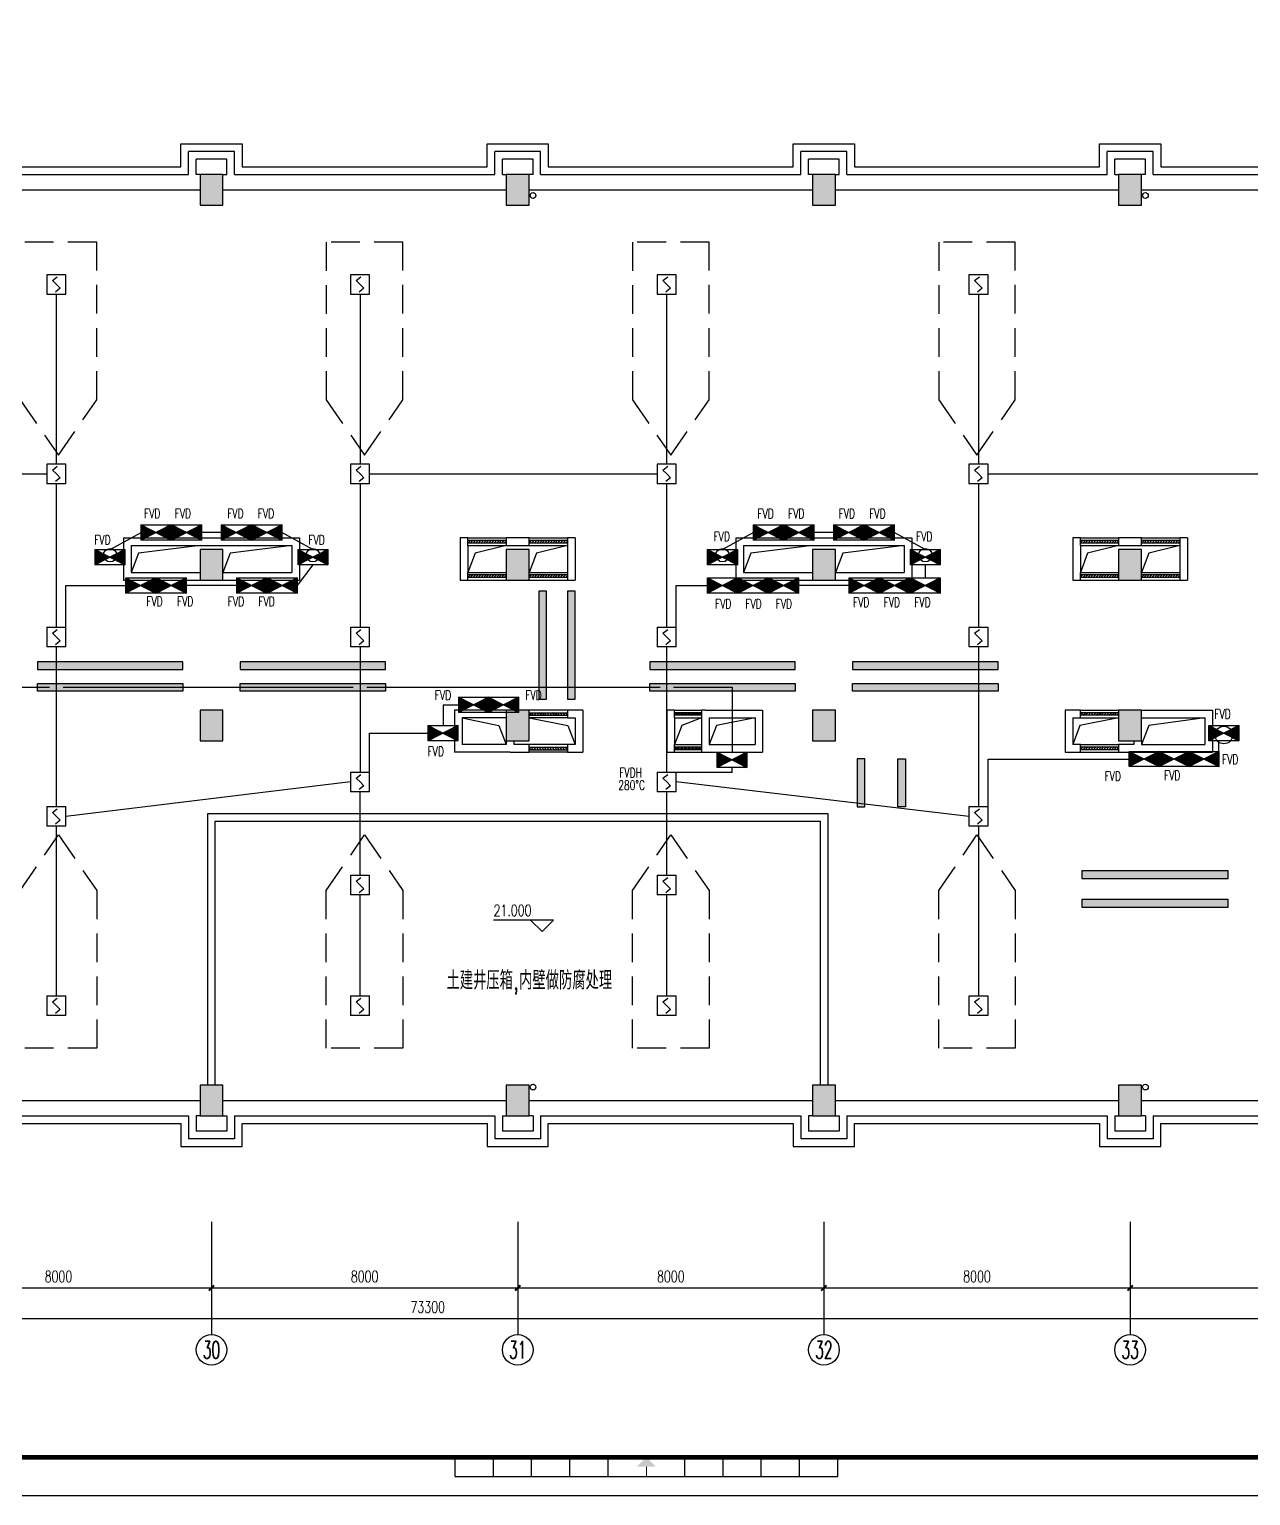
# Model space of a CAD drawing. Extents: x 190999 to 918899, y -200814 to 215286.
# Drawn here: x 591025 to 622935, y -96414 to -58091 of the extents above; entities that cross this region are included whole.
import ezdxf
from ezdxf.enums import TextEntityAlignment as Align

# ---------------------------------------------------------------- set-up
doc = ezdxf.new("R2010")
doc.units = 0
doc.header["$LTSCALE"] = 1000
doc.header["$MEASUREMENT"] = 0
doc.linetypes.add('HIDDEN', pattern=[0.375, 0.25, -0.125])
doc.layers.get('Defpoints').update_dxf_attribs({"color": 1})
for name, color, linetype in [('00-EQUIP', 3, 'Continuous'), ('00-WIRE-4', 6, 'Continuous'), ('A-卫生间', 250, 'Continuous'), ('A-墙线', 2, 'Continuous'), ('A-外包装修', 250, 'Continuous'), ('AXIS', 3, 'Continuous'), ('AXIS_TEXT', 7, 'Continuous'), ('COLUMN', 2, 'Continuous'), ('DIM_ELEV', 3, 'Continuous'), ('PUB_HATCH', 250, 'Continuous'), ('PUB_TEXT', 7, 'Continuous'), ('WALL', 2, 'Continuous'), ('WINDOW', 177, 'Continuous'), ('图框', 189, 'Continuous'), ('房间名称', 7, 'Continuous'), ('暖通-风-说明', 3, 'Continuous'), ('洞口线', 165, 'Continuous'), ('看线1', 7, 'Continuous'), ('雨水管', 151, 'Continuous')]:
    doc.layers.add(name, color=color, linetype=linetype)
doc.styles.add('_TCH_AXIS', font='COMPLEX', dxfattribs={"bigfont": 'GBCBIG'})
doc.styles.add('_TCH_DIM', font='SIMPLEX', dxfattribs={"bigfont": 'GBCBIG'})
doc.styles.add('COMPLEX', font='COMPLEX')
doc.styles.add('DIM_FONT', font='SIMPLEX', dxfattribs={"width": 0.7, "bigfont": 'GBCBIG'})
doc.styles.add('HZ-ZGBZ', font='romanc.shx', dxfattribs={"width": 0.65})
doc.styles.get("Standard").update_dxf_attribs({"font": 'simhei.ttf'})
doc.styles.add('XXK', font='romans.shx', dxfattribs={"width": 0.75, "bigfont": 'hzf.shx'})
doc.linetypes.add('4INE', pattern='A,1,-0.15,["4",XXK,S=0.3,R=0,X=-0.1,Y=-0.1],-0.25', length=1.4)
doc.dimstyles.new('DIMN', dxfattribs={"dimtxt": 300, "dimasz": 100, "dimexe": 250, "dimexo": 300, "dimgap": 150, "dimtad": 1, "dimdec": 0, "dimzin": 0, "dimdsep": 46, "dimtxsty": 'DIM_FONT', "dimblk": 'ARCHTICK', "dimcen": 0.09, "dimclrt": 7, "dimazin": 2, "dimtfac": 1, "dimtdec": 0, "dimtix": 1, "dimtmove": 2, "dimatfit": 3, "dimfxl": 0, "dimtolj": 1, "dimtzin": 0, "dimarcsym": 0})

# ---------------------------------------------------------------- blocks, each defined once
blk = doc.blocks.new('TJAD_TK_A0')
at = {"layer": '图框'}
for p, q in [((1517.5, -436.65), (1517.5, -431.65)), ((1527.5, -436.65), (1527.5, -431.65)), ((1537.5, -436.65), (1537.5, -431.65)), ((1547.5, -436.65), (1547.5, -431.65)), ((1557.5, -436.65), (1557.5, -431.65)), ((1577.5, -436.65), (1577.5, -431.65)), ((1587.5, -436.65), (1587.5, -431.65)), ((1597.5, -436.65), (1597.5, -431.65)), ((1607.5, -436.65), (1607.5, -431.65)), ((1617.5, -436.65), (1617.5, -431.65)), ((1517.5, -436.65), (1617.5, -436.65)), ((973, -441.7), (2162, -441.7))]:
    blk.add_line(p, q, dxfattribs=at)
at = {"layer": '图框', "const_width": 1.2}
blk.add_lwpolyline([(2152, -431.7), (2152, 389.3), (998, 389.3), (998, -431.7)], close=True, dxfattribs=at)
at = {"layer": '图框', "const_width": 0.3}
blk.add_lwpolyline([(1567.5, -434.15), (1567.5, -436.65)], dxfattribs=at)
at = {"layer": '图框'}
blk.add_solid([(1570, -434.15), (1565, -434.15), (1567.5, -431.65)], dxfattribs=at)
blk = doc.blocks.new('_ArchTick')
at = {"const_width": 0.5}
blk.add_lwpolyline([(-0.7, -0.7), (0.7, 0.7)], dxfattribs=at)
blk = doc.blocks.new('*D1513')
at = {"layer": 'AXIS', "color": 0, "lineweight": -2}
for p, q in [((619785, -89585), (619785, -91235)), ((627785, -89585), (627785, -91235)), ((619785, -90985), (627785, -90985))]:
    blk.add_line(p, q, dxfattribs=at)
at = {"layer": 'Defpoints', "color": 0}
for p in [(619785, -89285), (627785, -89285), (627785, -90985)]:
    blk.add_point(p, dxfattribs=at)
at = {"layer": 'AXIS', "color": 0, "lineweight": -2, "xscale": 100, "yscale": 100, "zscale": 100, "rotation": 180}
blk.add_blockref('_ArchTick', (619785, -90985), dxfattribs=at)
at = {"layer": 'AXIS', "color": 0, "lineweight": -2, "xscale": 100, "yscale": 100, "zscale": 100}
blk.add_blockref('_ArchTick', (627785, -90985), dxfattribs=at)
at = {"layer": 'AXIS', "color": 7, "insert": (623785, -90685), "char_height": 300, "attachment_point": 5, "style": 'DIM_FONT'}
blk.add_mtext('\\A1;8000', dxfattribs=at)
blk = doc.blocks.new('*D1514')
at = {"layer": 'AXIS', "color": 0, "lineweight": -2}
for p, q in [((611785, -89585), (611785, -91235)), ((619785, -89585), (619785, -91235)), ((611785, -90985), (619785, -90985))]:
    blk.add_line(p, q, dxfattribs=at)
at = {"layer": 'Defpoints', "color": 0}
for p in [(611785, -89285), (619785, -89285), (619785, -90985)]:
    blk.add_point(p, dxfattribs=at)
at = {"layer": 'AXIS', "color": 0, "lineweight": -2, "xscale": 100, "yscale": 100, "zscale": 100, "rotation": 180}
blk.add_blockref('_ArchTick', (611785, -90985), dxfattribs=at)
at = {"layer": 'AXIS', "color": 0, "lineweight": -2, "xscale": 100, "yscale": 100, "zscale": 100}
blk.add_blockref('_ArchTick', (619785, -90985), dxfattribs=at)
at = {"layer": 'AXIS', "color": 7, "insert": (615785, -90685), "char_height": 300, "attachment_point": 5, "style": 'DIM_FONT'}
blk.add_mtext('\\A1;8000', dxfattribs=at)
blk = doc.blocks.new('*D1515')
at = {"layer": 'AXIS', "color": 0, "lineweight": -2}
for p, q in [((603785, -89585), (603785, -91235)), ((611785, -89585), (611785, -91235)), ((603785, -90985), (611785, -90985))]:
    blk.add_line(p, q, dxfattribs=at)
at = {"layer": 'Defpoints', "color": 0}
for p in [(603785, -89285), (611785, -89285), (611785, -90985)]:
    blk.add_point(p, dxfattribs=at)
at = {"layer": 'AXIS', "color": 0, "lineweight": -2, "xscale": 100, "yscale": 100, "zscale": 100, "rotation": 180}
blk.add_blockref('_ArchTick', (603785, -90985), dxfattribs=at)
at = {"layer": 'AXIS', "color": 0, "lineweight": -2, "xscale": 100, "yscale": 100, "zscale": 100}
blk.add_blockref('_ArchTick', (611785, -90985), dxfattribs=at)
at = {"layer": 'AXIS', "color": 7, "insert": (607785, -90685), "char_height": 300, "attachment_point": 5, "style": 'DIM_FONT'}
blk.add_mtext('\\A1;8000', dxfattribs=at)
blk = doc.blocks.new('*D1516')
at = {"layer": 'AXIS', "color": 0, "lineweight": -2}
for p, q in [((595785, -89585), (595785, -91235)), ((603785, -89585), (603785, -91235)), ((595785, -90985), (603785, -90985))]:
    blk.add_line(p, q, dxfattribs=at)
at = {"layer": 'Defpoints', "color": 0}
for p in [(595785, -89285), (603785, -89285), (603785, -90985)]:
    blk.add_point(p, dxfattribs=at)
at = {"layer": 'AXIS', "color": 0, "lineweight": -2, "xscale": 100, "yscale": 100, "zscale": 100, "rotation": 180}
blk.add_blockref('_ArchTick', (595785, -90985), dxfattribs=at)
at = {"layer": 'AXIS', "color": 0, "lineweight": -2, "xscale": 100, "yscale": 100, "zscale": 100}
blk.add_blockref('_ArchTick', (603785, -90985), dxfattribs=at)
at = {"layer": 'AXIS', "color": 7, "insert": (599785, -90685), "char_height": 300, "attachment_point": 5, "style": 'DIM_FONT'}
blk.add_mtext('\\A1;8000', dxfattribs=at)
blk = doc.blocks.new('*D1517')
at = {"layer": 'AXIS', "color": 0, "lineweight": -2}
for p, q in [((587785, -89585), (587785, -91235)), ((595785, -89585), (595785, -91235)), ((587785, -90985), (595785, -90985))]:
    blk.add_line(p, q, dxfattribs=at)
at = {"layer": 'Defpoints', "color": 0}
for p in [(587785, -89285), (595785, -89285), (595785, -90985)]:
    blk.add_point(p, dxfattribs=at)
at = {"layer": 'AXIS', "color": 0, "lineweight": -2, "xscale": 100, "yscale": 100, "zscale": 100, "rotation": 180}
blk.add_blockref('_ArchTick', (587785, -90985), dxfattribs=at)
at = {"layer": 'AXIS', "color": 0, "lineweight": -2, "xscale": 100, "yscale": 100, "zscale": 100}
blk.add_blockref('_ArchTick', (595785, -90985), dxfattribs=at)
at = {"layer": 'AXIS', "color": 7, "insert": (591785, -90685), "char_height": 300, "attachment_point": 5, "style": 'DIM_FONT'}
blk.add_mtext('\\A1;8000', dxfattribs=at)
blk = doc.blocks.new('*D1522')
at = {"layer": 'AXIS', "color": 0, "lineweight": -2}
for p, q in [((564785, -89585), (564785, -92035)), ((638085, -89585), (638085, -92035)), ((564785, -91785), (638085, -91785))]:
    blk.add_line(p, q, dxfattribs=at)
at = {"layer": 'Defpoints', "color": 0}
for p in [(564785, -89285), (638085, -89285), (638085, -91785)]:
    blk.add_point(p, dxfattribs=at)
at = {"layer": 'AXIS', "color": 0, "lineweight": -2, "xscale": 100, "yscale": 100, "zscale": 100, "rotation": 180}
blk.add_blockref('_ArchTick', (564785, -91785), dxfattribs=at)
at = {"layer": 'AXIS', "color": 0, "lineweight": -2, "xscale": 100, "yscale": 100, "zscale": 100}
blk.add_blockref('_ArchTick', (638085, -91785), dxfattribs=at)
at = {"layer": 'AXIS', "color": 7, "insert": (601435, -91485), "char_height": 300, "attachment_point": 5, "style": 'DIM_FONT'}
blk.add_mtext('\\A1;73300', dxfattribs=at)
blk = doc.blocks.new('_AXISO')
blk.add_circle((0, 0), 0.5)
at = {"layer": 'AXIS_TEXT', "style": 'COMPLEX', "width": 1.041667}
blk.add_attdef('A', text='', height=0.56, dxfattribs=at).set_placement((-0.25, -0.28), (0.25, -0.28), align=Align.FIT)
blk = doc.blocks.new('$WINLIB2D$00000039')
at = {"color": 0}
for p, q in [((0.5, 0.5), (-0.5, 0.5)), ((-0.5, 0.167), (0.5, 0.167)), ((-0.452, -0.167), (-0.5, 0.084)), ((-0.384, -0.167), (-0.448, 0.167)), ((-0.316, -0.167), (-0.38, 0.167)), ((-0.248, -0.167), (-0.312, 0.167)), ((-0.18, -0.167), (-0.244, 0.167)), ((-0.112, -0.167), (-0.176, 0.167)), ((-0.044, -0.167), (-0.108, 0.167)), ((0.024, -0.167), (-0.04, 0.167)), ((0.092, -0.167), (0.028, 0.167)), ((0.16, -0.167), (0.096, 0.167)), ((0.228, -0.167), (0.164, 0.167)), ((0.296, -0.167), (0.232, 0.167)), ((0.364, -0.167), (0.3, 0.167)), ((0.432, -0.167), (0.368, 0.167)), ((0.5, -0.167), (0.436, 0.167)), ((-0.5, -0.167), (0.5, -0.167)), ((0.5, -0.5), (-0.5, -0.5))]:
    blk.add_line(p, q, dxfattribs=at)
blk = doc.blocks.new('_LINKPT1')
at = {"color": 0}
blk.add_line((0, 0), (0, 0), dxfattribs=at)
blk = doc.blocks.new('6H2KALM6')
for p, q in [((-0.78, 0.4), (0.78, -0.4)), ((0.78, 0.4), (-0.78, -0.4)), ((0.78, 0.4), (-0.78, 0.4)), ((-0.78, 0.4), (-0.78, -0.4)), ((0.78, -0.4), (0.78, 0.4)), ((-0.78, -0.4), (0.78, -0.4))]:
    blk.add_line(p, q)
at = {"const_width": 0.04}
blk.add_lwpolyline([(-0.78, 0.4), (-0.78, -0.4), (0.78, -0.4), (0.78, 0.4)], close=True, dxfattribs=at)
for points in [[(-0.78, 0.4), (0, 0), (-0.78, -0.4)], [(0.78, 0.4), (0, 0), (0.78, -0.4)]]:
    blk.add_solid(points)
at = {"xscale": 0.002, "yscale": 0.002, "zscale": 0.002}
for p in [(-0.78, 0), (0, 0.4), (0.78, 0), (0, -0.4)]:
    blk.add_blockref('_LINKPT1', p, dxfattribs=at)
at = {"flags": 9}
blk.add_attdef('A', (0, 0), '', height=0.00002, dxfattribs=at)
blk = doc.blocks.new('3S1KCGW2')
for p, q in [((0.5, 0.5), (-0.5, 0.5)), ((-0.5, 0.5), (-0.5, -0.5)), ((-0.2, 0.2), (0.05, 0.4)), ((0, 0), (-0.2, 0.2)), ((0, 0), (0.2, -0.2)), ((0.5, -0.5), (0.5, 0.5)), ((-0.5, -0.5), (0.5, -0.5)), ((0.2, -0.2), (-0.05, -0.4))]:
    blk.add_line(p, q)
at = {"const_width": 0.04, "flags": 128}
blk.add_lwpolyline([(-0.5, -0.5), (-0.5, 0.5), (0.5, 0.5), (0.5, -0.5)], close=True, dxfattribs=at)
at = {"xscale": 0.002, "yscale": 0.002, "zscale": 0.002}
for p in [(-0.5, 0), (0, 0.5), (0.5, 0), (0, -0.5)]:
    blk.add_blockref('_LINKPT1', p, dxfattribs=at)
at = {"flags": 9}
blk.add_attdef('A', (0, 0), '', height=0.00002, dxfattribs=at)

msp = doc.modelspace()

# ---------------------------------------------------------------- hatches: boundary and pattern name
at = {"layer": 'PUB_HATCH'}
for points in [[(595484.6, -62684.5), (596084.6, -62684.5), (596084.6, -61884.5), (595484.6, -61884.5)], [(603484.6, -62684.5), (604084.6, -62684.5), (604084.6, -61884.5), (603484.6, -61884.5)], [(611484.6, -62684.5), (612084.6, -62684.5), (612084.6, -61884.5), (611484.6, -61884.5)], [(619484.6, -62684.5), (620084.6, -62684.5), (620084.6, -61884.5), (619484.6, -61884.5)], [(595484.6, -72484.5), (596084.6, -72484.5), (596084.6, -71684.5), (595484.6, -71684.5)], [(603484.6, -72484.5), (604084.6, -72484.5), (604084.6, -71684.5), (603484.6, -71684.5)], [(611484.6, -72484.5), (612084.6, -72484.5), (612084.6, -71684.5), (611484.6, -71684.5)], [(619484.6, -72484.5), (620084.6, -72484.5), (620084.6, -71684.5), (619484.6, -71684.5)], [(595484.6, -76684.5), (596084.6, -76684.5), (596084.6, -75884.5), (595484.6, -75884.5)], [(603484.6, -76684.5), (604084.6, -76684.5), (604084.6, -75884.5), (603484.6, -75884.5)], [(611484.6, -76684.5), (612084.6, -76684.5), (612084.6, -75884.5), (611484.6, -75884.5)], [(619484.6, -76684.5), (620084.6, -76684.5), (620084.6, -75884.5), (619484.6, -75884.5)], [(595484.6, -86484.5), (596084.6, -86484.5), (596084.6, -85684.5), (595484.6, -85684.5)], [(603484.6, -86484.5), (604084.6, -86484.5), (604084.6, -85684.5), (603484.6, -85684.5)], [(611484.6, -86484.5), (612084.6, -86484.5), (612084.6, -85684.5), (611484.6, -85684.5)], [(619484.6, -86484.5), (620084.6, -86484.5), (620084.6, -85684.5), (619484.6, -85684.5)]]:
    msp.add_hatch(color=256, dxfattribs=at).paths.add_polyline_path(points)
h = msp.add_hatch(color=256, dxfattribs=at)
h.paths.add_polyline_path([(600334.6, -75384.5), (596534.6, -75384.5), (596534.6, -75184.5), (600334.6, -75184.5)])
h.paths.add_polyline_path([(600334.6, -74624.5), (596534.6, -74624.5), (596534.6, -74824.5), (600334.6, -74824.5)])
h.paths.add_polyline_path([(595034.6, -75384.5), (591234.6, -75384.5), (591234.6, -75184.5), (595034.6, -75184.5)])
h.paths.add_polyline_path([(595034.6, -74624.5), (591234.6, -74624.5), (591234.6, -74824.5), (595034.6, -74824.5)])
h.paths.add_polyline_path([(575154.6, -81344.5), (575354.6, -81344.5), (575354.6, -80084.5), (575154.6, -80084.5)])
h.paths.add_polyline_path([(576414.6, -81344.5), (576214.6, -81344.5), (576214.6, -80084.5), (576414.6, -80084.5)])
h.paths.add_polyline_path([(616334.6, -75384.5), (612534.6, -75384.5), (612534.6, -75184.5), (616334.6, -75184.5)])
h.paths.add_polyline_path([(616334.6, -74624.5), (612534.6, -74624.5), (612534.6, -74824.5), (616334.6, -74824.5)])
h.paths.add_polyline_path([(611034.6, -75384.5), (607234.6, -75384.5), (607234.6, -75184.5), (611034.6, -75184.5)])
h.paths.add_polyline_path([(611034.6, -74624.5), (607234.6, -74624.5), (607234.6, -74824.5), (611034.6, -74824.5)])
h.paths.add_polyline_path([(627034.6, -75384.5), (623234.6, -75384.5), (623234.6, -75184.5), (627034.6, -75184.5)])
h.paths.add_polyline_path([(627034.6, -74624.5), (623234.6, -74624.5), (623234.6, -74824.5), (627034.6, -74824.5)])
h.paths.add_polyline_path([(612654.6, -78414.5), (612854.6, -78414.5), (612854.6, -77154.5), (612654.6, -77154.5)])
h.paths.add_polyline_path([(613914.6, -78414.5), (613714.6, -78414.5), (613714.6, -77154.5), (613914.6, -77154.5)])
h.paths.add_polyline_path([(622344.6, -80834.5), (618524.6, -80834.5), (618524.6, -81034.5), (622344.6, -81034.5)])
h.paths.add_polyline_path([(622344.6, -80084.5), (618524.6, -80084.5), (618524.6, -80284.5), (622344.6, -80284.5)])
h.paths.add_polyline_path([(605284.6, -72774.5), (605084.6, -72774.5), (605084.6, -75594.5), (605284.6, -75594.5)])
h.paths.add_polyline_path([(604534.6, -72774.5), (604334.6, -72774.5), (604334.6, -75594.5), (604534.6, -75594.5)])

# ---------------------------------------------------------------- linework, layer by layer
at = {"layer": '00-WIRE-4'}
for p, q in [((591731.1, -69459.5), (591731.1, -65009.5)), ((599664.6, -65009.5), (599664.6, -69459.5)), ((607678.6, -69459.5), (607678.6, -65009.5)), ((615823.1, -65009.5), (615823.1, -69459.5)), ((584131.6, -69709.5), (591481.1, -69709.5)), ((599914.6, -69709.5), (607428.6, -69709.5)), ((616073.1, -69709.5), (623484.6, -69709.5)), ((591731.1, -73724), (591731.1, -69959.5)), ((599664.6, -69959.5), (599664.6, -73724)), ((607678.6, -73724), (607678.6, -69959.5)), ((615823.1, -69959.5), (615823.1, -73724)), ((593134.6, -71684.5), (593944.6, -71240.7)), ((596044.6, -71240.7), (595524.6, -71240.7)), ((598434.6, -71684.5), (597624.6, -71240.7)), ((609944.6, -71240.7), (609134.6, -71684.5)), ((612044.6, -71240.7), (611524.6, -71240.7)), ((614434.6, -71684.5), (613624.6, -71240.7)), ((598434.6, -72084.5), (598024.6, -72628.1)), ((614434.6, -72084.5), (614434.6, -72428.1)), ((591981.1, -73724), (591981.1, -72628.1)), ((591981.1, -72628.1), (593544.6, -72628.1)), ((596444.6, -72628.1), (595124.6, -72628.1)), ((607928.6, -73724), (607928.6, -72628.1)), ((607928.6, -72628.1), (608744.6, -72628.1)), ((612444.6, -72628.1), (611124.6, -72628.1)), ((591731.1, -78409.5), (591731.1, -74224)), ((599664.6, -74224), (599664.6, -77511.7)), ((607678.6, -77511.7), (607678.6, -74224)), ((615823.1, -74224), (615823.1, -78409.5)), ((601834.6, -75745.7), (601834.6, -76284.5)), ((601834.6, -75745.7), (602244.6, -75745.7)), ((599914.6, -77511.7), (599914.6, -76484.5)), ((599914.6, -76484.5), (601444.6, -76484.5)), ((622104.6, -76961), (622104.6, -76684.5)), ((609384.6, -77511.7), (609384.6, -77380.5)), ((616073.1, -77161), (619764.6, -77161)), ((616073.1, -78409.5), (616073.1, -77161)), ((599414.6, -77761.7), (591981.1, -78659.5)), ((609384.6, -77511.7), (607928.6, -77511.7)), ((615573.1, -78659.5), (607928.6, -77761.7)), ((599664.6, -80205.2), (599664.6, -78011.7)), ((607678.6, -80205.2), (607678.6, -78011.7)), ((591731.1, -83359.5), (591731.1, -78909.5)), ((615823.1, -78909.5), (615823.1, -83359.5)), ((599664.6, -83359.5), (599664.6, -80705.2)), ((607678.6, -83359.5), (607678.6, -80705.2))]:
    msp.add_line(p, q, dxfattribs=at)
at = {"layer": '00-WIRE-4', "linetype": '4INE'}
for p, q in [((584056.6, -75284.5), (591556.1, -75284.5)), ((591906.1, -75284.5), (599489.6, -75284.5)), ((599839.6, -75284.5), (607503.6, -75284.5)), ((607853.6, -75284.5), (609384.6, -75284.5)), ((609384.6, -75284.5), (609384.6, -76980.5))]:
    msp.add_line(p, q, dxfattribs=at)
at = {"layer": 'A-卫生间', "linetype": 'HIDDEN', "ltscale": 3}
for points in [[(591784.6, -69223), (592784.6, -67771.8), (592784.6, -63650.8), (590784.6, -63650.8), (590784.6, -67771.8)], [(599784.6, -69223), (600784.6, -67771.8), (600784.6, -63650.8), (598784.6, -63650.8), (598784.6, -67771.8)], [(607784.6, -69223), (608784.6, -67771.8), (608784.6, -63650.8), (606784.6, -63650.8), (606784.6, -67771.8)], [(615784.6, -69223), (616784.6, -67771.8), (616784.6, -63650.8), (614784.6, -63650.8), (614784.6, -67771.8)], [(591784.6, -79146), (592784.6, -80597.3), (592784.6, -84718.2), (590784.6, -84718.2), (590784.6, -80597.3)], [(599784.6, -79146), (600784.6, -80597.3), (600784.6, -84718.2), (598784.6, -84718.2), (598784.6, -80597.3)], [(607784.6, -79146), (608784.6, -80597.3), (608784.6, -84718.2), (606784.6, -84718.2), (606784.6, -80597.3)], [(615784.6, -79146), (616784.6, -80597.3), (616784.6, -84718.2), (614784.6, -84718.2), (614784.6, -80597.3)]]:
    msp.add_lwpolyline(points, close=True, dxfattribs=at)
at = {"layer": 'A-墙线'}
for p, q in [((596384.6, -61284.5), (595184.6, -61284.5)), ((595184.6, -61884.5), (595184.6, -61284.5)), ((596384.6, -61884.5), (596384.6, -61284.5)), ((604384.6, -61284.5), (603184.6, -61284.5)), ((603184.6, -61884.5), (603184.6, -61284.5)), ((604384.6, -61884.5), (604384.6, -61284.5)), ((612384.6, -61284.5), (611184.6, -61284.5)), ((611184.6, -61884.5), (611184.6, -61284.5)), ((612384.6, -61884.5), (612384.6, -61284.5)), ((620384.6, -61284.5), (619184.6, -61284.5)), ((619184.6, -61884.5), (619184.6, -61284.5)), ((620384.6, -61884.5), (620384.6, -61284.5)), ((596184.6, -61484.5), (595384.6, -61484.5)), ((595384.6, -61884.5), (595384.6, -61484.5)), ((596184.6, -61884.5), (596184.6, -61484.5)), ((604184.6, -61484.5), (603384.6, -61484.5)), ((603384.6, -61884.5), (603384.6, -61484.5)), ((604184.6, -61884.5), (604184.6, -61484.5)), ((612184.6, -61484.5), (611384.6, -61484.5)), ((611384.6, -61884.5), (611384.6, -61484.5)), ((612184.6, -61884.5), (612184.6, -61484.5)), ((620184.6, -61484.5), (619384.6, -61484.5)), ((619384.6, -61884.5), (619384.6, -61484.5)), ((620184.6, -61884.5), (620184.6, -61484.5)), ((588384.6, -61884.5), (595184.6, -61884.5)), ((595484.6, -61884.5), (595384.6, -61884.5)), ((596084.6, -61884.5), (596184.6, -61884.5)), ((596384.6, -61884.5), (603184.6, -61884.5)), ((603384.6, -61884.5), (603484.6, -61884.5)), ((604184.6, -61884.5), (604084.6, -61884.5)), ((604384.6, -61884.5), (611184.6, -61884.5)), ((611484.6, -61884.5), (611384.6, -61884.5)), ((612084.6, -61884.5), (612184.6, -61884.5)), ((612384.6, -61884.5), (619184.6, -61884.5)), ((619384.6, -61884.5), (619484.6, -61884.5)), ((620184.6, -61884.5), (620084.6, -61884.5)), ((620384.6, -61884.5), (627184.6, -61884.5)), ((588084.6, -62284.5), (595484.6, -62284.5)), ((596084.6, -62284.5), (603484.6, -62284.5)), ((604084.6, -62284.5), (611484.6, -62284.5)), ((612084.6, -62284.5), (619484.6, -62284.5)), ((620084.6, -62284.5), (627484.6, -62284.5)), ((588084.6, -86084.5), (595484.6, -86084.5)), ((596084.6, -86084.5), (603484.6, -86084.5)), ((604084.6, -86084.5), (611484.6, -86084.5)), ((612084.6, -86084.5), (619484.6, -86084.5)), ((620084.6, -86084.5), (627484.6, -86084.5)), ((588384.6, -86484.5), (595184.6, -86484.5)), ((595184.6, -86484.5), (595184.6, -87084.5)), ((595484.6, -86484.5), (595384.6, -86484.5)), ((595384.6, -86484.5), (595384.6, -86884.5)), ((596084.6, -86484.5), (596184.6, -86484.5)), ((596184.6, -86484.5), (596184.6, -86884.5)), ((596384.6, -86484.5), (603184.6, -86484.5)), ((596384.6, -86484.5), (596384.6, -87084.5)), ((603184.6, -86484.5), (603184.6, -87084.5)), ((603384.6, -86484.5), (603484.6, -86484.5)), ((603384.6, -86484.5), (603384.6, -86884.5)), ((604184.6, -86484.5), (604084.6, -86484.5)), ((604184.6, -86484.5), (604184.6, -86884.5)), ((604384.6, -86484.5), (611184.6, -86484.5)), ((604384.6, -86484.5), (604384.6, -87084.5)), ((611184.6, -86484.5), (611184.6, -87084.5)), ((611484.6, -86484.5), (611384.6, -86484.5)), ((611384.6, -86484.5), (611384.6, -86884.5)), ((612084.6, -86484.5), (612184.6, -86484.5)), ((612184.6, -86484.5), (612184.6, -86884.5)), ((612384.6, -86484.5), (619184.6, -86484.5)), ((612384.6, -86484.5), (612384.6, -87084.5)), ((619184.6, -86484.5), (619184.6, -87084.5)), ((619384.6, -86484.5), (619484.6, -86484.5)), ((619384.6, -86484.5), (619384.6, -86884.5)), ((620184.6, -86484.5), (620084.6, -86484.5)), ((620184.6, -86484.5), (620184.6, -86884.5)), ((620384.6, -86484.5), (627484.6, -86484.5)), ((620384.6, -86484.5), (620384.6, -87084.5)), ((596184.6, -86884.5), (595384.6, -86884.5)), ((604184.6, -86884.5), (603384.6, -86884.5)), ((612184.6, -86884.5), (611384.6, -86884.5)), ((620184.6, -86884.5), (619384.6, -86884.5)), ((596384.6, -87084.5), (595184.6, -87084.5)), ((604384.6, -87084.5), (603184.6, -87084.5)), ((612384.6, -87084.5), (611184.6, -87084.5)), ((620384.6, -87084.5), (619184.6, -87084.5))]:
    msp.add_line(p, q, dxfattribs=at)
at = {"layer": 'A-外包装修'}
for points in [[(588584.6, -61684.5), (594984.6, -61684.5), (594984.6, -61084.5), (596584.6, -61084.5), (596584.6, -61684.5), (602984.6, -61684.5), (602984.6, -61084.5), (604584.6, -61084.5), (604584.6, -61684.5), (610984.6, -61684.5), (610984.6, -61084.5), (612584.6, -61084.5), (612584.6, -61684.5), (618984.6, -61684.5), (618984.6, -61084.5), (620584.6, -61084.5), (620584.6, -61684.5), (626984.6, -61684.5)], [(588584.6, -86684.5), (594984.6, -86684.5), (594984.6, -87284.5), (596584.6, -87284.5), (596584.6, -86684.5), (602984.6, -86684.5), (602984.6, -87284.5), (604584.6, -87284.5), (604584.6, -86684.5), (610984.6, -86684.5), (610984.6, -87284.5), (612584.6, -87284.5), (612584.6, -86684.5), (618984.6, -86684.5), (618984.6, -87284.5), (620584.6, -87284.5), (620584.6, -86684.5), (626983.9, -86684.5)]]:
    msp.add_lwpolyline(points, dxfattribs=at)
at = {"layer": 'AXIS'}
for p, q in [((595784.6, -89254.5), (595784.6, -92203.6)), ((603784.6, -89254.5), (603784.6, -92203.6)), ((611784.6, -89254.5), (611784.6, -92203.6)), ((619784.6, -89254.5), (619784.6, -92203.6))]:
    msp.add_line(p, q, dxfattribs=at)
at = {"layer": 'COLUMN'}
for p, q in [((596084.6, -61884.5), (595484.6, -61884.5)), ((595484.6, -61884.5), (595484.6, -62684.5)), ((596084.6, -62684.5), (596084.6, -61884.5)), ((604084.6, -61884.5), (603484.6, -61884.5)), ((603484.6, -61884.5), (603484.6, -62684.5)), ((604084.6, -62684.5), (604084.6, -61884.5)), ((612084.6, -61884.5), (611484.6, -61884.5)), ((611484.6, -61884.5), (611484.6, -62684.5)), ((612084.6, -62684.5), (612084.6, -61884.5)), ((620084.6, -61884.5), (619484.6, -61884.5)), ((619484.6, -61884.5), (619484.6, -62684.5)), ((620084.6, -62684.5), (620084.6, -61884.5)), ((595484.6, -62684.5), (596084.6, -62684.5)), ((603484.6, -62684.5), (604084.6, -62684.5)), ((611484.6, -62684.5), (612084.6, -62684.5)), ((619484.6, -62684.5), (620084.6, -62684.5)), ((596084.6, -71684.5), (595484.6, -71684.5)), ((595484.6, -71684.5), (595484.6, -72484.5)), ((596084.6, -72484.5), (596084.6, -71684.5)), ((604084.6, -71684.5), (603484.6, -71684.5)), ((603484.6, -71684.5), (603484.6, -72484.5)), ((604084.6, -72484.5), (604084.6, -71684.5)), ((612084.6, -71684.5), (611484.6, -71684.5)), ((611484.6, -71684.5), (611484.6, -72484.5)), ((612084.6, -72484.5), (612084.6, -71684.5)), ((620084.6, -71684.5), (619484.6, -71684.5)), ((619484.6, -71684.5), (619484.6, -72484.5)), ((620084.6, -72484.5), (620084.6, -71684.5)), ((595484.6, -72484.5), (596084.6, -72484.5)), ((603484.6, -72484.5), (604084.6, -72484.5)), ((611484.6, -72484.5), (612084.6, -72484.5)), ((619484.6, -72484.5), (620084.6, -72484.5)), ((596084.6, -75884.5), (595484.6, -75884.5)), ((595484.6, -75884.5), (595484.6, -76684.5)), ((596084.6, -76684.5), (596084.6, -75884.5)), ((604084.6, -75884.5), (603484.6, -75884.5)), ((603484.6, -75884.5), (603484.6, -76684.5)), ((604084.6, -76684.5), (604084.6, -75884.5)), ((612084.6, -75884.5), (611484.6, -75884.5)), ((611484.6, -75884.5), (611484.6, -76684.5)), ((612084.6, -76684.5), (612084.6, -75884.5)), ((620084.6, -75884.5), (619484.6, -75884.5)), ((619484.6, -75884.5), (619484.6, -76684.5)), ((620084.6, -76684.5), (620084.6, -75884.5)), ((595484.6, -76684.5), (596084.6, -76684.5)), ((603484.6, -76684.5), (604084.6, -76684.5)), ((611484.6, -76684.5), (612084.6, -76684.5)), ((619484.6, -76684.5), (620084.6, -76684.5)), ((596084.6, -85684.5), (595484.6, -85684.5)), ((595484.6, -85684.5), (595484.6, -86484.5)), ((596084.6, -86484.5), (596084.6, -85684.5)), ((604084.6, -85684.5), (603484.6, -85684.5)), ((603484.6, -85684.5), (603484.6, -86484.5)), ((604084.6, -86484.5), (604084.6, -85684.5)), ((612084.6, -85684.5), (611484.6, -85684.5)), ((611484.6, -85684.5), (611484.6, -86484.5)), ((612084.6, -86484.5), (612084.6, -85684.5)), ((620084.6, -85684.5), (619484.6, -85684.5)), ((619484.6, -85684.5), (619484.6, -86484.5)), ((620084.6, -86484.5), (620084.6, -85684.5)), ((595484.6, -86484.5), (596084.6, -86484.5)), ((603484.6, -86484.5), (604084.6, -86484.5)), ((611484.6, -86484.5), (612084.6, -86484.5)), ((619484.6, -86484.5), (620084.6, -86484.5))]:
    msp.add_line(p, q, dxfattribs=at)
at = {"layer": 'DIM_ELEV'}
for p, q in [((604719.9, -81372.5), (603154.9, -81372.5)), ((604419.9, -81672.5), (604119.9, -81372.5)), ((604419.9, -81672.5), (604719.9, -81372.5))]:
    msp.add_line(p, q, dxfattribs=at)
at = {"layer": 'WALL'}
for p, q in [((593484.6, -71384.5), (598084.6, -71384.5)), ((593484.6, -71384.5), (593484.6, -72484.5)), ((593684.6, -71584.5), (597884.6, -71584.5)), ((593684.6, -71584.5), (593684.6, -72284.5)), ((597884.6, -71584.5), (597884.6, -72284.5)), ((598084.6, -71384.5), (598084.6, -72484.5)), ((602484.6, -71384.5), (602284.6, -71384.5)), ((602284.6, -71384.5), (602284.6, -72484.5)), ((602484.6, -71584.5), (602484.6, -71384.5)), ((602484.6, -71584.5), (602484.6, -72284.5)), ((604084.6, -71384.5), (603484.6, -71384.5)), ((603484.6, -71384.5), (603484.6, -71584.5)), ((603484.6, -71584.5), (604084.6, -71584.5)), ((604084.6, -71584.5), (604084.6, -71384.5)), ((605284.6, -71384.5), (605084.6, -71384.5)), ((605084.6, -71384.5), (605084.6, -71584.5)), ((605084.6, -71584.5), (605084.6, -72284.5)), ((605284.6, -71384.5), (605284.6, -72484.5)), ((609484.6, -71384.5), (614084.6, -71384.5)), ((609484.6, -71384.5), (609484.6, -72484.5)), ((609684.6, -71584.5), (613884.6, -71584.5)), ((609684.6, -71584.5), (609684.6, -72284.5)), ((613884.6, -71584.5), (613884.6, -72284.5)), ((614084.6, -71384.5), (614084.6, -72484.5)), ((618484.6, -71384.5), (618284.6, -71384.5)), ((618284.6, -71384.5), (618284.6, -72484.5)), ((618484.6, -71584.5), (618484.6, -71384.5)), ((618484.6, -71584.5), (618484.6, -72284.5)), ((620084.6, -71384.5), (619484.6, -71384.5)), ((619484.6, -71384.5), (619484.6, -71584.5)), ((619484.6, -71584.5), (620084.6, -71584.5)), ((620084.6, -71584.5), (620084.6, -71384.5)), ((621284.6, -71384.5), (621084.6, -71384.5)), ((621084.6, -71384.5), (621084.6, -71584.5)), ((621084.6, -71584.5), (621084.6, -72284.5)), ((621284.6, -71384.5), (621284.6, -72484.5)), ((593684.6, -72284.5), (595484.6, -72284.5)), ((596084.6, -72284.5), (597884.6, -72284.5)), ((602484.6, -72484.5), (602484.6, -72284.5)), ((605084.6, -72284.5), (605084.6, -72484.5)), ((609684.6, -72284.5), (611484.6, -72284.5)), ((612084.6, -72284.5), (613884.6, -72284.5)), ((618484.6, -72484.5), (618484.6, -72284.5)), ((621084.6, -72284.5), (621084.6, -72484.5)), ((593484.6, -72484.5), (595484.6, -72484.5)), ((596084.6, -72484.5), (598084.6, -72484.5)), ((602284.6, -72484.5), (602484.6, -72484.5)), ((605084.6, -72484.5), (605284.6, -72484.5)), ((609484.6, -72484.5), (611484.6, -72484.5)), ((612084.6, -72484.5), (614084.6, -72484.5)), ((618284.6, -72484.5), (618484.6, -72484.5)), ((621084.6, -72484.5), (621284.6, -72484.5)), ((602134.6, -75884.5), (602134.6, -76984.5)), ((603484.6, -75884.5), (602134.6, -75884.5)), ((602334.6, -76084.5), (602334.6, -76784.5)), ((603484.6, -76084.5), (602334.6, -76084.5)), ((605484.6, -75884.5), (605084.6, -75884.5)), ((605084.6, -75884.5), (605084.6, -76084.5)), ((605084.6, -76084.5), (605284.6, -76084.5)), ((605284.6, -76084.5), (605284.6, -76784.5)), ((605484.6, -75884.5), (605484.6, -76984.5)), ((607884.6, -75884.5), (607684.6, -75884.5)), ((607684.6, -75884.5), (607684.6, -76984.5)), ((607884.6, -76084.5), (607884.6, -75884.5)), ((607884.6, -76084.5), (607884.6, -76784.5)), ((608684.6, -75884.5), (608584.6, -75884.5)), ((608584.6, -75884.5), (608584.6, -76084.5)), ((608584.6, -76084.5), (608584.6, -76784.5)), ((608684.6, -75884.5), (610184.6, -75884.5)), ((608784.6, -76084.5), (608784.6, -76784.5)), ((608784.6, -76084.5), (609984.6, -76084.5)), ((609984.6, -76084.5), (609984.6, -76784.5)), ((610184.6, -75884.5), (610184.6, -76984.5)), ((618484.6, -75884.5), (618084.6, -75884.5)), ((618084.6, -75884.5), (618084.6, -76984.5)), ((618284.6, -76084.5), (618484.6, -76084.5)), ((618284.6, -76084.5), (618284.6, -76784.5)), ((618484.6, -76084.5), (618484.6, -75884.5)), ((620084.6, -75884.5), (621934.6, -75884.5)), ((620084.6, -76084.5), (621734.6, -76084.5)), ((621734.6, -76084.5), (621734.6, -76784.5)), ((621934.6, -75884.5), (621934.6, -76984.5)), ((603584.6, -76984.5), (602134.6, -76984.5)), ((603484.6, -76784.5), (602334.6, -76784.5)), ((603484.6, -76684.5), (603484.6, -76784.5)), ((603584.6, -76984.5), (604084.6, -76984.5)), ((603684.6, -76684.5), (603684.6, -76784.5)), ((604084.6, -76784.5), (603684.6, -76784.5)), ((604084.6, -76984.5), (604084.6, -76784.5)), ((605284.6, -76784.5), (605084.6, -76784.5)), ((605084.6, -76784.5), (605084.6, -76984.5)), ((605084.6, -76984.5), (605484.6, -76984.5)), ((607684.6, -76984.5), (607884.6, -76984.5)), ((607884.6, -76984.5), (607884.6, -76784.5)), ((608584.6, -76784.5), (608584.6, -76984.5)), ((608584.6, -76984.5), (608684.6, -76984.5)), ((608684.6, -76984.5), (610184.6, -76984.5)), ((608784.6, -76784.5), (609984.6, -76784.5)), ((618084.6, -76984.5), (618484.6, -76984.5)), ((618484.6, -76784.5), (618284.6, -76784.5)), ((618484.6, -76984.5), (618484.6, -76784.5)), ((619884.6, -76784.5), (619484.6, -76784.5)), ((619484.6, -76784.5), (619484.6, -76984.5)), ((619484.6, -76984.5), (619984.6, -76984.5)), ((619884.6, -76684.5), (619884.6, -76784.5)), ((619984.6, -76984.5), (621934.6, -76984.5)), ((620084.6, -76684.5), (620084.6, -76784.5)), ((620084.6, -76784.5), (621734.6, -76784.5)), ((595684.6, -85684.5), (595684.6, -78584.5)), ((595684.6, -78584.5), (611884.6, -78584.5)), ((595884.6, -85684.5), (595884.6, -78784.5)), ((595884.6, -78784.5), (611684.6, -78784.5)), ((611684.6, -78784.5), (611684.6, -85684.5)), ((611884.6, -78584.5), (611884.6, -85684.5))]:
    msp.add_line(p, q, dxfattribs=at)
at = {"layer": '洞口线'}
for points in [[(595484.6, -71584.5), (593875, -71783), (593684.6, -72284.5)], [(597884.6, -71584.5), (596275, -71783), (596084.6, -72284.5)], [(603484.6, -71584.5), (602675, -71783), (602484.6, -72284.5)], [(605084.6, -71584.5), (604275, -71783), (604084.6, -72284.5)], [(611484.6, -71584.5), (609875, -71783), (609684.6, -72284.5)], [(613884.6, -71584.5), (612275, -71783), (612084.6, -72284.5)], [(619484.6, -71584.5), (618675, -71783), (618484.6, -72284.5)], [(621084.6, -71584.5), (620275, -71783), (620084.6, -72284.5)], [(602334.6, -76084.5), (603294.1, -76283), (603484.6, -76784.5)], [(604084.6, -76084.5), (605094.1, -76283), (605284.6, -76784.5)], [(608584.6, -76084.8), (608075, -76283), (607884.6, -76784.5)], [(609984.6, -76084.5), (608975, -76283), (608784.6, -76784.5)], [(619484.6, -76084.5), (618475, -76283), (618284.6, -76784.5)], [(621734.6, -76084.5), (620275, -76283), (620084.6, -76784.5)]]:
    msp.add_lwpolyline(points, dxfattribs=at)
at = {"layer": '看线1'}
for points in [[(604534.6, -72774.5), (604334.6, -72774.5), (604334.6, -75594.5), (604534.6, -75594.5)], [(605284.6, -72774.5), (605084.6, -72774.5), (605084.6, -75594.5), (605284.6, -75594.5)], [(595034.6, -74624.5), (591234.6, -74624.5), (591234.6, -74824.5), (595034.6, -74824.5)], [(600334.6, -74624.5), (596534.6, -74624.5), (596534.6, -74824.5), (600334.6, -74824.5)], [(611034.6, -74624.5), (607234.6, -74624.5), (607234.6, -74824.5), (611034.6, -74824.5)], [(616334.6, -74624.5), (612534.6, -74624.5), (612534.6, -74824.5), (616334.6, -74824.5)], [(595034.6, -75384.5), (591234.6, -75384.5), (591234.6, -75184.5), (595034.6, -75184.5)], [(600334.6, -75384.5), (596534.6, -75384.5), (596534.6, -75184.5), (600334.6, -75184.5)], [(611034.6, -75384.5), (607234.6, -75384.5), (607234.6, -75184.5), (611034.6, -75184.5)], [(616334.6, -75384.5), (612534.6, -75384.5), (612534.6, -75184.5), (616334.6, -75184.5)], [(612654.6, -78414.5), (612854.6, -78414.5), (612854.6, -77154.5), (612654.6, -77154.5)], [(613914.6, -78414.5), (613714.6, -78414.5), (613714.6, -77154.5), (613914.6, -77154.5)], [(622344.6, -80084.5), (618524.6, -80084.5), (618524.6, -80284.5), (622344.6, -80284.5)], [(622344.6, -80834.5), (618524.6, -80834.5), (618524.6, -81034.5), (622344.6, -81034.5)]]:
    msp.add_lwpolyline(points, close=True, dxfattribs=at)
for centre, radius in [((593134.6, -71834.5), 175), ((598434.6, -71834.5), 175), ((609134.6, -71834.5), 175), ((614434.6, -71834.5), 175), ((622234.6, -76534.5), 230)]:
    msp.add_circle(centre, radius, dxfattribs=at)
at = {"layer": '雨水管'}
for centre in [(604184.6, -62434.5), (620184.6, -62434.5), (604184.6, -85734.5), (620184.6, -85734.5)]:
    msp.add_circle(centre, 75, dxfattribs=at)

# ---------------------------------------------------------------- block references
at = {"layer": '00-EQUIP', "yscale": 500, "zscale": 500}
for name, p, xscale in [('3S1KCGW2', (591731.1, -64759.5), 500), ('3S1KCGW2', (599664.6, -64759.5), 500), ('3S1KCGW2', (607678.6, -64759.5), 500), ('3S1KCGW2', (615823.1, -64759.5), 500), ('3S1KCGW2', (591731.1, -69709.5), 500), ('3S1KCGW2', (599664.6, -69709.5), 500), ('3S1KCGW2', (607678.6, -69709.5), 500), ('3S1KCGW2', (615823.1, -69709.5), 500), ('6H2KALM6', (594334.6, -71240.7), -500), ('6H2KALM6', (595134.6, -71240.7), -500), ('6H2KALM6', (595134.6, -71240.7), -500), ('6H2KALM6', (596434.6, -71240.7), -500), ('6H2KALM6', (597234.6, -71240.7), -500), ('6H2KALM6', (597234.6, -71240.7), -500), ('6H2KALM6', (610334.6, -71240.7), -500), ('6H2KALM6', (611134.6, -71240.7), -500), ('6H2KALM6', (612434.6, -71240.7), -500), ('6H2KALM6', (612434.6, -71240.7), -500), ('6H2KALM6', (613234.6, -71240.7), -500), ('6H2KALM6', (593134.6, -71884.5), -500), ('6H2KALM6', (598434.6, -71884.5), -500), ('6H2KALM6', (609134.6, -71884.5), -500), ('6H2KALM6', (614434.6, -71884.5), -500), ('6H2KALM6', (593934.6, -72628.1), -500), ('6H2KALM6', (594734.6, -72628.1), -500), ('6H2KALM6', (594734.6, -72628.1), -500), ('6H2KALM6', (596834.6, -72628.1), -500), ('6H2KALM6', (597634.6, -72628.1), -500), ('6H2KALM6', (609134.6, -72628.1), -500), ('6H2KALM6', (609934.6, -72628.1), -500), ('6H2KALM6', (610734.6, -72628.1), -500), ('6H2KALM6', (610734.6, -72628.1), -500), ('6H2KALM6', (612834.6, -72628.1), -500), ('6H2KALM6', (613634.6, -72628.1), -500), ('6H2KALM6', (614434.6, -72628.1), -500), ('6H2KALM6', (614434.6, -72628.1), -500), ('3S1KCGW2', (591731.1, -73974), 500), ('3S1KCGW2', (599664.6, -73974), 500), ('3S1KCGW2', (607678.6, -73974), 500), ('3S1KCGW2', (615823.1, -73974), 500), ('6H2KALM6', (602634.6, -75745.7), -500), ('6H2KALM6', (603414.6, -75745.7), -500), ('6H2KALM6', (601834.6, -76484.5), -500), ('6H2KALM6', (622234.6, -76484.5), -500), ('6H2KALM6', (609384.6, -77180.5), -500), ('6H2KALM6', (620154.6, -77161), -500), ('6H2KALM6', (620934.6, -77161), -500), ('6H2KALM6', (621714.6, -77161), -500), ('6H2KALM6', (621714.6, -77161), -500)]:
    msp.add_blockref(name, p, dxfattribs=dict(at, xscale=xscale))
at = {"layer": '00-EQUIP', "xscale": 500, "yscale": 500, "zscale": 500, "rotation": 180}
for p in [(599664.6, -77761.7), (607678.6, -77761.7), (591731.1, -78659.5), (615823.1, -78659.5), (599664.6, -80455.2), (607678.6, -80455.2), (591731.1, -83609.5), (599664.6, -83609.5), (607678.6, -83609.5), (615823.1, -83609.5)]:
    msp.add_blockref('3S1KCGW2', p, dxfattribs=at)
at = {"layer": 'AXIS'}
ref = msp.add_blockref('_AXISO', (595784.6, -92603.6), dxfattribs=dict(at, xscale=800, yscale=800, zscale=800))
ref.add_attrib('A', '30', dxfattribs={"layer": 'AXIS_TEXT', "height": 452.55, "style": '_TCH_AXIS', "width": 0.636364}).set_placement((595558.3, -92829.9), (596010.9, -92829.9), align=Align.FIT)
ref = msp.add_blockref('_AXISO', (603784.6, -92603.6), dxfattribs=dict(at, xscale=800, yscale=800, zscale=800))
ref.add_attrib('A', '31', dxfattribs={"layer": 'AXIS_TEXT', "height": 452.55, "style": '_TCH_AXIS', "width": 0.75}).set_placement((603558.3, -92829.9), (604010.9, -92829.9), align=Align.FIT)
ref = msp.add_blockref('_AXISO', (611784.6, -92603.6), dxfattribs=dict(at, xscale=800, yscale=800, zscale=800))
ref.add_attrib('A', '32', dxfattribs={"layer": 'AXIS_TEXT', "height": 452.55, "style": '_TCH_AXIS', "width": 0.636364}).set_placement((611558.3, -92829.9), (612010.9, -92829.9), align=Align.FIT)
ref = msp.add_blockref('_AXISO', (619784.6, -92603.6), dxfattribs=dict(at, xscale=800, yscale=800, zscale=800))
ref.add_attrib('A', '33', dxfattribs={"layer": 'AXIS_TEXT', "height": 452.55, "style": '_TCH_AXIS', "width": 0.636364}).set_placement((619558.3, -92829.9), (620010.9, -92829.9), align=Align.FIT)
at = {"layer": 'WINDOW', "xscale": -1000, "zscale": -1000}
for p, yscale, rotation in [((602984.6, -71484.5), 200, 359.9999999999905), ((604584.6, -71484.5), 200, 359.9999999999905), ((618984.6, -71484.5), 200, 359.9999999999905), ((620584.6, -71484.5), 200, 359.9999999999905), ((604584.6, -75984.5), -200, 180.0000000000167), ((618984.6, -75984.5), 200, 359.9999999999833), ((604584.6, -76884.5), -200, 180)]:
    msp.add_blockref('$WINLIB2D$00000039', p, dxfattribs=dict(at, yscale=yscale, rotation=rotation))
at = {"layer": 'WINDOW', "yscale": 200}
for p, xscale, zscale in [((602984.6, -72384.5), -1000, -1000), ((604584.6, -72384.5), -1000, -1000), ((618984.6, -72384.5), -1000, -1000), ((620584.6, -72384.5), -1000, -1000), ((608234.6, -75984.5), -700, -700), ((608234.6, -76884.5), -700, -700), ((618984.6, -76884.5), -1000, -1000)]:
    msp.add_blockref('$WINLIB2D$00000039', p, dxfattribs=dict(at, xscale=xscale, zscale=zscale))
at = {"layer": '图框', "xscale": 100, "yscale": 100, "zscale": 100}
msp.add_blockref('TJAD_TK_A0', (450398.6, -52243.2), dxfattribs=at)

# ---------------------------------------------------------------- texts
at = {"layer": 'PUB_TEXT', "style": '_TCH_DIM', "width": 0.705882}
msp.add_text('21.000', height=297.5, dxfattribs=at).set_placement((603154.9, -81267.7))
at = {"layer": '房间名称', "style": '_TCH_DIM'}
for s, p in [('土建井压箱', (601924.4, -83184.9)), ('内壁做防腐处理', (603822.6, -83184.9))]:
    msp.add_text(s, height=482.27, dxfattribs=at).set_placement(p)
at = {"layer": '房间名称', "style": '_TCH_DIM', "width": 0.705882}
msp.add_text(',', height=425, dxfattribs=at).set_placement((603679.7, -83184.9))
at = {"layer": '暖通-风-说明', "style": 'HZ-ZGBZ', "width": 0.7}
for s, p in [('FVD', (594022.2, -70869.1)), ('FVD', (594822.2, -70869.1)), ('FVD', (596195.4, -70869.1)), ('FVD', (596995.4, -70869.1)), ('FVD', (610048.7, -70873.6)), ('FVD', (610848.7, -70873.6)), ('FVD', (612168.4, -70873.6)), ('FVD', (612968.4, -70873.6)), ('FVD', (608900.9, -71470.7)), ('FVD', (614193.3, -71470.7)), ('FVD', (592720.4, -71558.8)), ('FVD', (598318.8, -71558.8)), ('FVD', (594082.8, -73165.8)), ('FVD', (594882.8, -73165.8)), ('FVD', (596211.4, -73170.3)), ('FVD', (597011.4, -73170.3)), ('FVD', (608939.9, -73229.3)), ('FVD', (609732.8, -73229.3)), ('FVD', (610525.3, -73229.3)), ('FVD', (612544.9, -73189.8)), ('FVD', (613344.9, -73189.8)), ('FVD', (614144.9, -73189.8)), ('FVD', (601619.8, -75617.5)), ('FVD', (603982.3, -75617.5)), ('FVD', (621987.6, -76109.7)), ('FVD', (601428.7, -77087.1)), ('FVDH', (606437, -77644.5)), ('FVD', (622185.7, -77296.5)), ('280%%dC', (606411.2, -77969.4)), ('FVD', (619117.1, -77735)), ('FVD', (620672.2, -77715.4))]:
    msp.add_text(s, height=250, dxfattribs=at).set_placement(p)

# ---------------------------------------------------------------- dimensions: what is measured, and where the dimension line sits
at = {"layer": 'AXIS'}
for p1, p2, distance, picture, middle in [((564784.6, -89284.5), (638084.6, -89284.5), -2500, '*D1522', (601434.6, -91484.5)), ((587784.6, -89284.5), (595784.6, -89284.5), -1700, '*D1517', (591784.6, -90684.5)), ((595784.6, -89284.5), (603784.6, -89284.5), -1700, '*D1516', (599784.6, -90684.5)), ((603784.6, -89284.5), (611784.6, -89284.5), -1700, '*D1515', (607784.6, -90684.5)), ((611784.6, -89284.5), (619784.6, -89284.5), -1700, '*D1514', (615784.6, -90684.5)), ((619784.6, -89284.5), (627784.6, -89284.5), -1700, '*D1513', (623784.6, -90684.5))]:
    dim = msp.add_aligned_dim(p1=p1, p2=p2, distance=distance, dimstyle='DIMN', dxfattribs=at)
    dim.commit()
    dim.dimension.update_dxf_attribs({"geometry": picture, "text_midpoint": middle})

doc.saveas('drawing.dxf')
